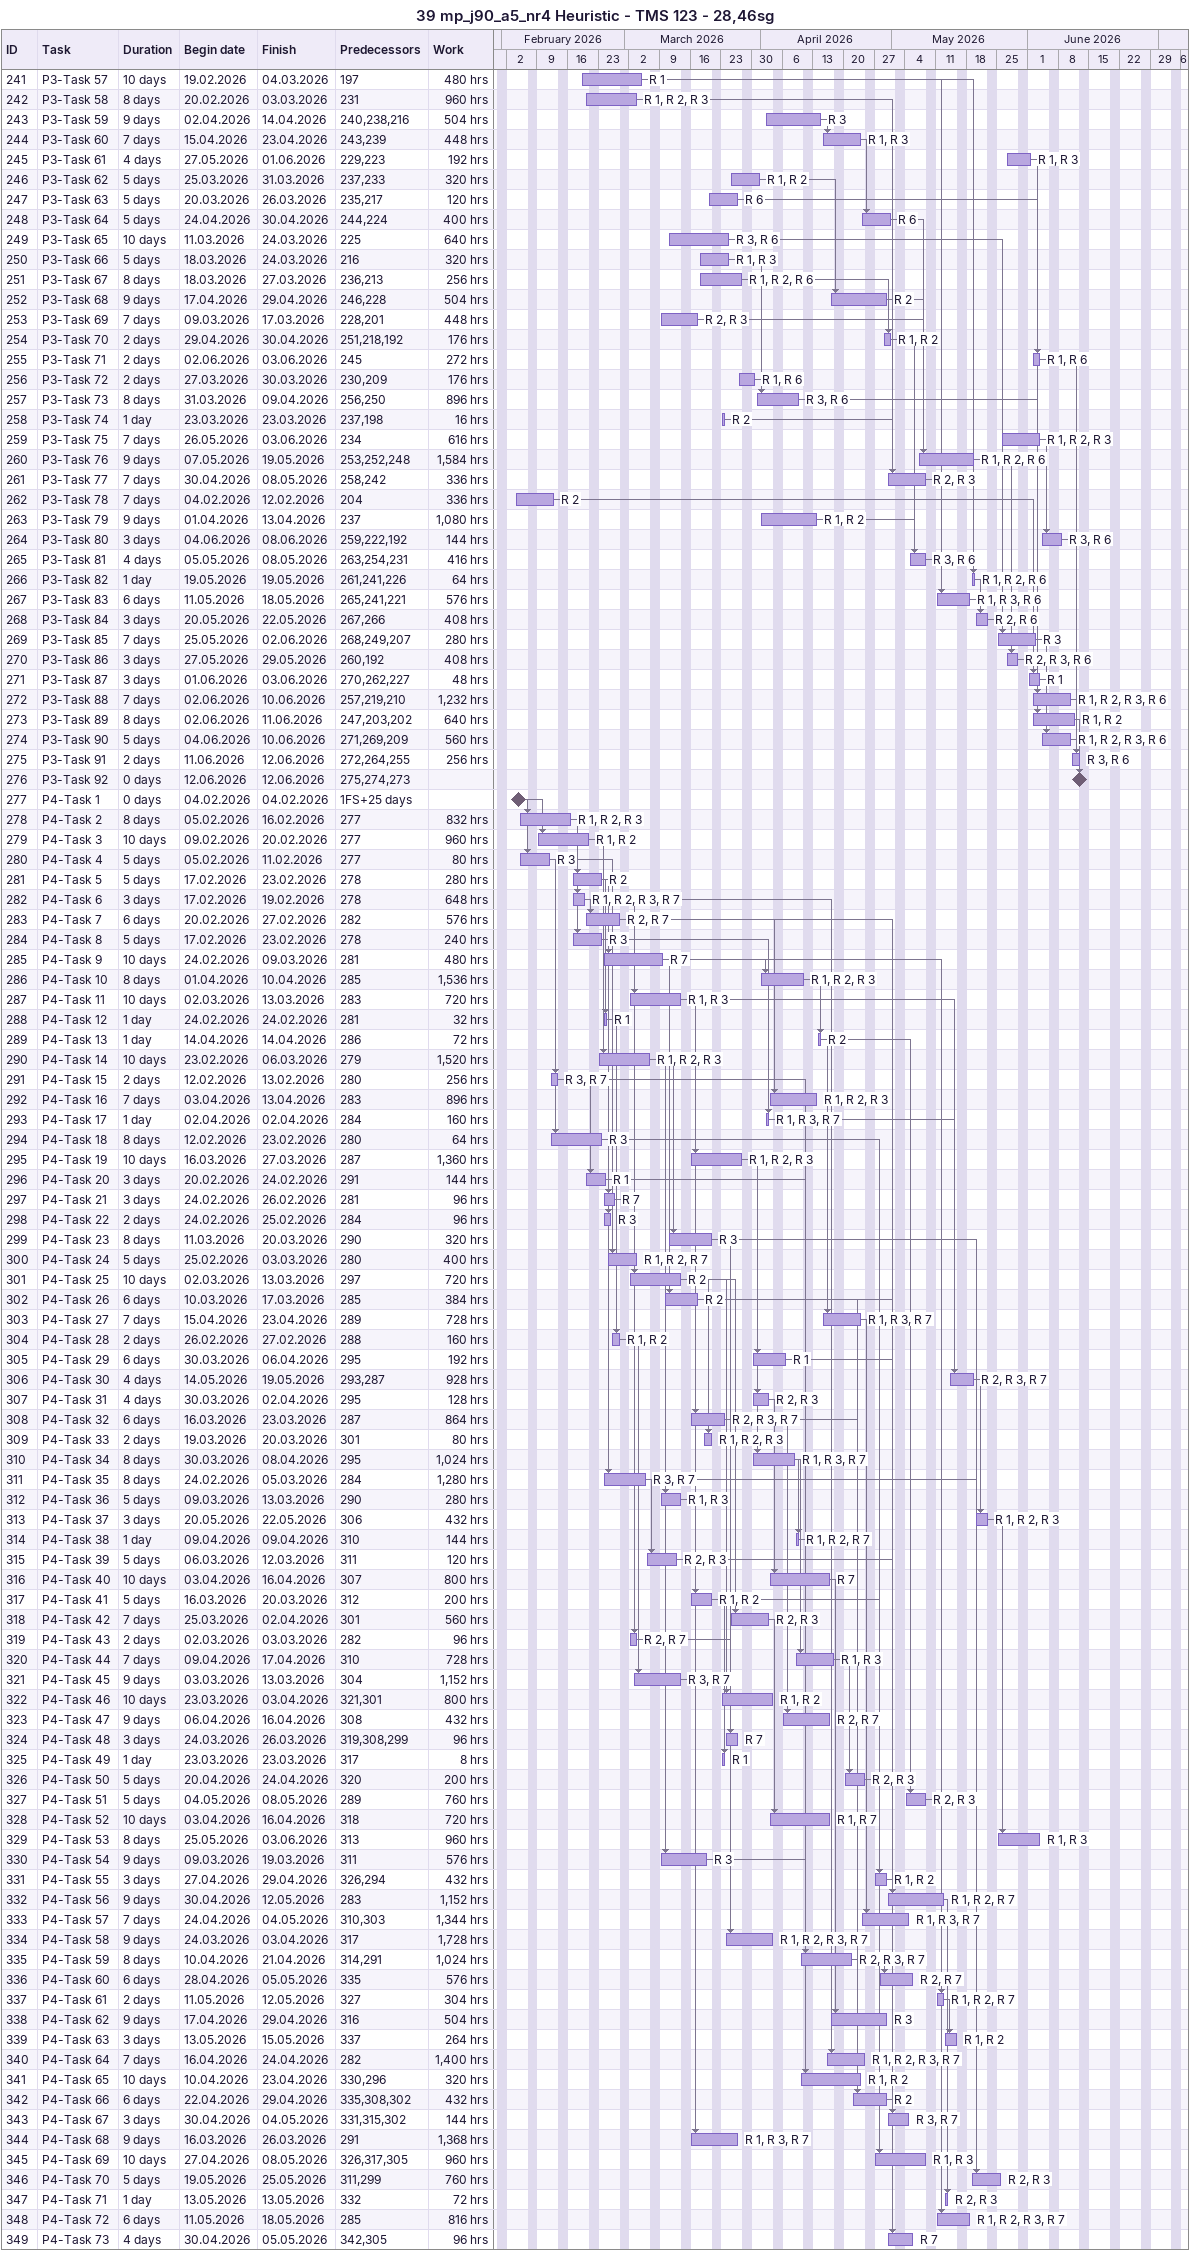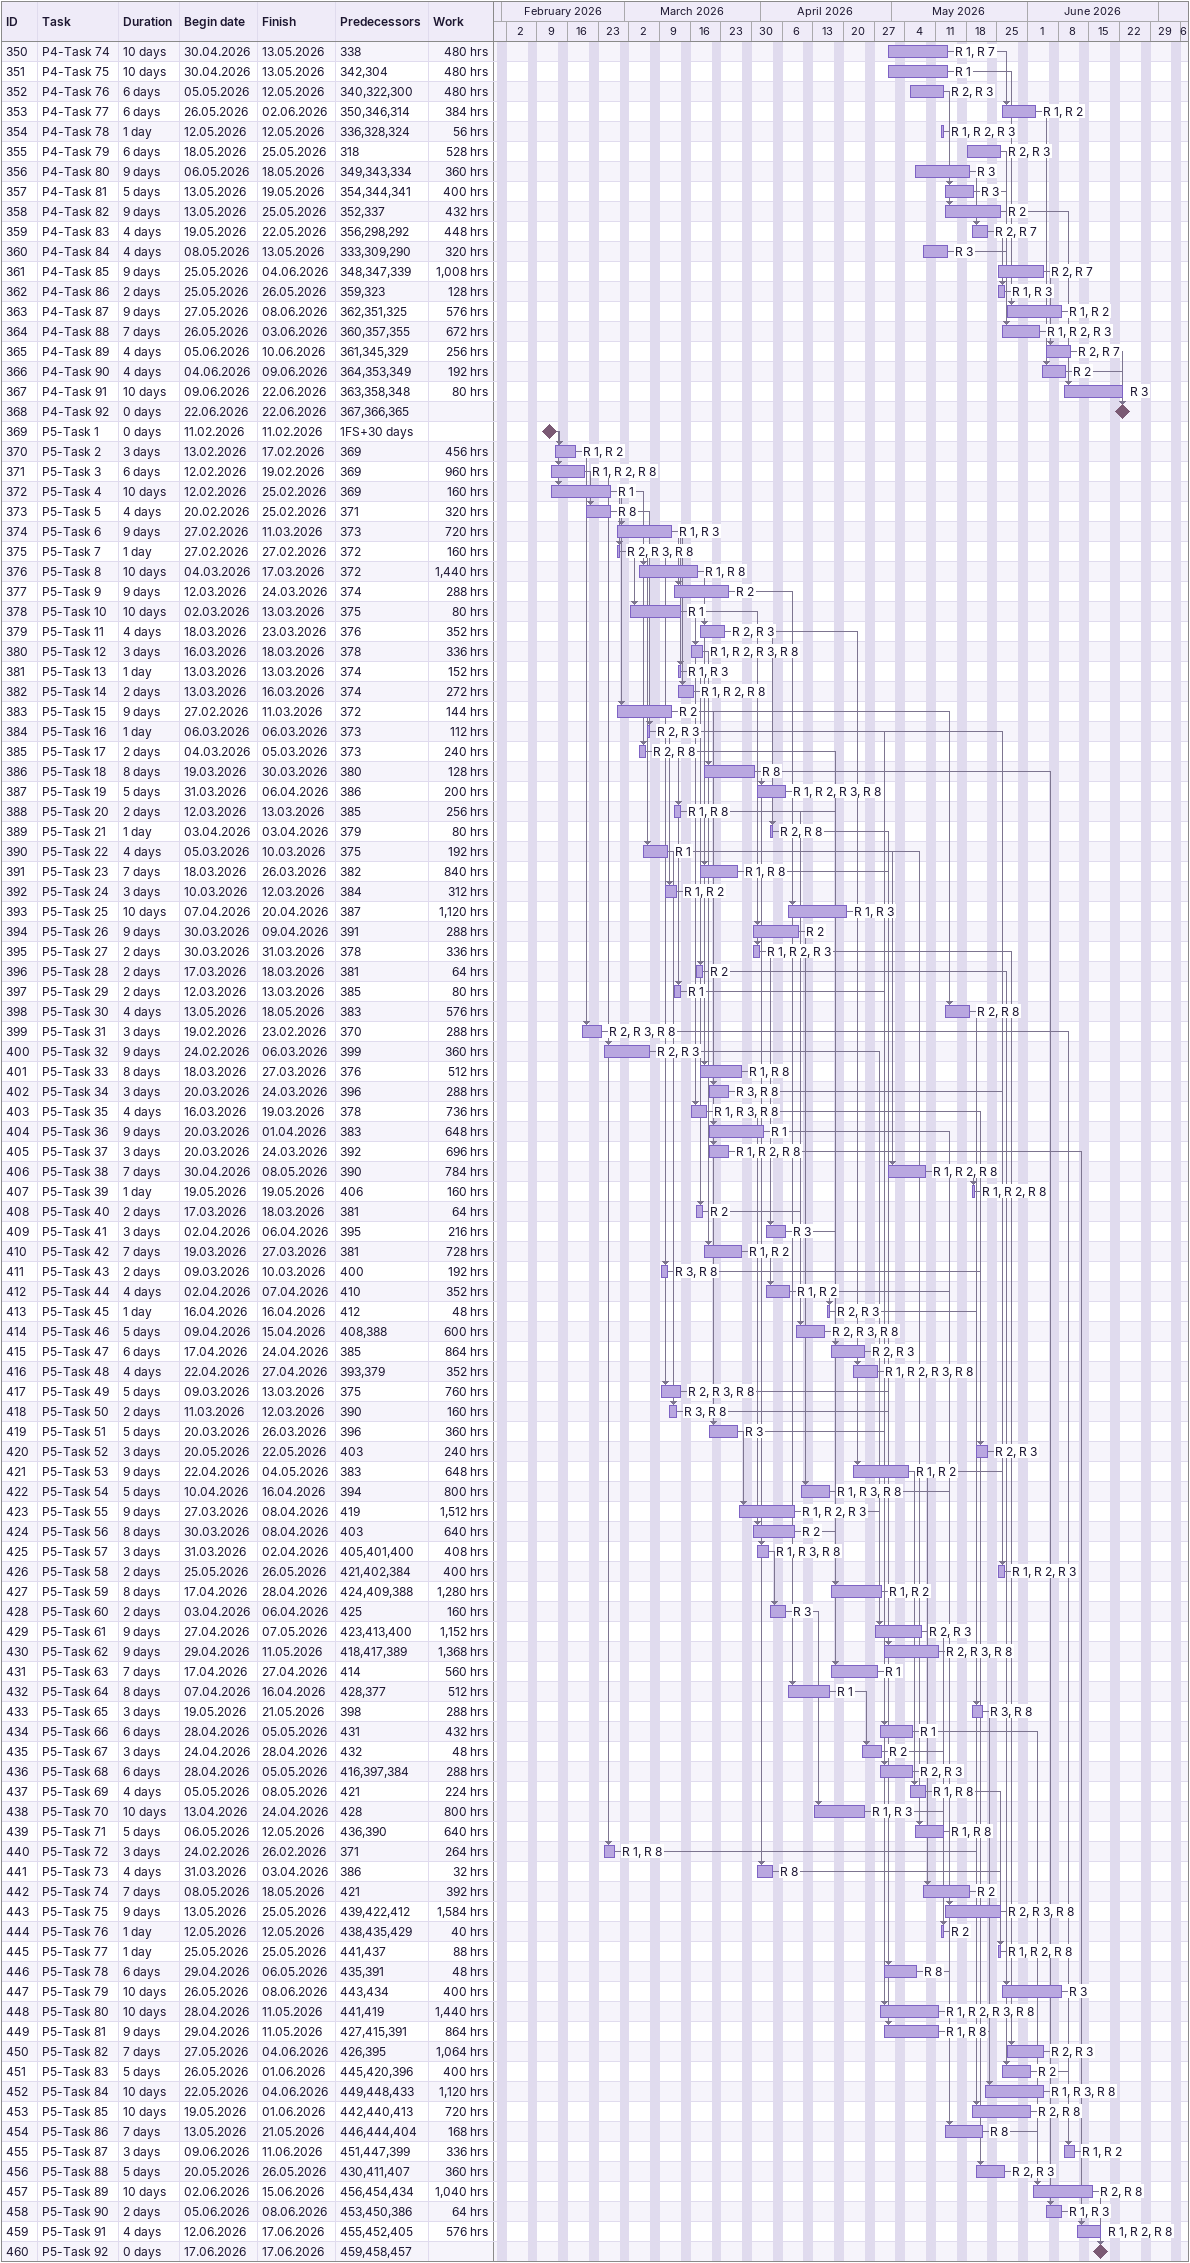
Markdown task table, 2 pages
39 mp_j90_a5_nr4 Heuristic - TMS 123 - 28,46sg

| ID | Task | Duration | Start | Finish | Predecessors | Resources | Work (h) |
|---|---|---|---|---|---|---|---|
| 241 | P3-Task 57 | 10d | 2026-02-19 | 2026-03-04 | 197 | R 1 | 480 |
| 242 | P3-Task 58 | 8d | 2026-02-20 | 2026-03-03 | 231 | R 1, R 2, R 3 | 960 |
| 243 | P3-Task 59 | 9d | 2026-04-02 | 2026-04-14 | 240, 238, 216 | R 3 | 504 |
| 244 | P3-Task 60 | 7d | 2026-04-15 | 2026-04-23 | 243, 239 | R 1, R 3 | 448 |
| 245 | P3-Task 61 | 4d | 2026-05-27 | 2026-06-01 | 229, 223 | R 1, R 3 | 192 |
| 246 | P3-Task 62 | 5d | 2026-03-25 | 2026-03-31 | 237, 233 | R 1, R 2 | 320 |
| 247 | P3-Task 63 | 5d | 2026-03-20 | 2026-03-26 | 235, 217 | R 6 | 120 |
| 248 | P3-Task 64 | 5d | 2026-04-24 | 2026-04-30 | 244, 224 | R 6 | 400 |
| 249 | P3-Task 65 | 10d | 2026-03-11 | 2026-03-24 | 225 | R 3, R 6 | 640 |
| 250 | P3-Task 66 | 5d | 2026-03-18 | 2026-03-24 | 216 | R 1, R 3 | 320 |
| 251 | P3-Task 67 | 8d | 2026-03-18 | 2026-03-27 | 236, 213 | R 1, R 2, R 6 | 256 |
| 252 | P3-Task 68 | 9d | 2026-04-17 | 2026-04-29 | 246, 228 | R 2 | 504 |
| 253 | P3-Task 69 | 7d | 2026-03-09 | 2026-03-17 | 228, 201 | R 2, R 3 | 448 |
| 254 | P3-Task 70 | 2d | 2026-04-29 | 2026-04-30 | 251, 218, 192 | R 1, R 2 | 176 |
| 255 | P3-Task 71 | 2d | 2026-06-02 | 2026-06-03 | 245 | R 1, R 6 | 272 |
| 256 | P3-Task 72 | 2d | 2026-03-27 | 2026-03-30 | 230, 209 | R 1, R 6 | 176 |
| 257 | P3-Task 73 | 8d | 2026-03-31 | 2026-04-09 | 256, 250 | R 3, R 6 | 896 |
| 258 | P3-Task 74 | 1d | 2026-03-23 | 2026-03-23 | 237, 198 | R 2 | 16 |
| 259 | P3-Task 75 | 7d | 2026-05-26 | 2026-06-03 | 234 | R 1, R 2, R 3 | 616 |
| 260 | P3-Task 76 | 9d | 2026-05-07 | 2026-05-19 | 253, 252, 248 | R 1, R 2, R 6 | 1584 |
| 261 | P3-Task 77 | 7d | 2026-04-30 | 2026-05-08 | 258, 242 | R 2, R 3 | 336 |
| 262 | P3-Task 78 | 7d | 2026-02-04 | 2026-02-12 | 204 | R 2 | 336 |
| 263 | P3-Task 79 | 9d | 2026-04-01 | 2026-04-13 | 237 | R 1, R 2 | 1080 |
| 264 | P3-Task 80 | 3d | 2026-06-04 | 2026-06-08 | 259, 222, 192 | R 3, R 6 | 144 |
| 265 | P3-Task 81 | 4d | 2026-05-05 | 2026-05-08 | 263, 254, 231 | R 3, R 6 | 416 |
| 266 | P3-Task 82 | 1d | 2026-05-19 | 2026-05-19 | 261, 241, 226 | R 1, R 2, R 6 | 64 |
| 267 | P3-Task 83 | 6d | 2026-05-11 | 2026-05-18 | 265, 241, 221 | R 1, R 3, R 6 | 576 |
| 268 | P3-Task 84 | 3d | 2026-05-20 | 2026-05-22 | 267, 266 | R 2, R 6 | 408 |
| 269 | P3-Task 85 | 7d | 2026-05-25 | 2026-06-02 | 268, 249, 207 | R 3 | 280 |
| 270 | P3-Task 86 | 3d | 2026-05-27 | 2026-05-29 | 260, 192 | R 2, R 3, R 6 | 408 |
| 271 | P3-Task 87 | 3d | 2026-06-01 | 2026-06-03 | 270, 262, 227 | R 1 | 48 |
| 272 | P3-Task 88 | 7d | 2026-06-02 | 2026-06-10 | 257, 219, 210 | R 1, R 2, R 3, R 6 | 1232 |
| 273 | P3-Task 89 | 8d | 2026-06-02 | 2026-06-11 | 247, 203, 202 | R 1, R 2 | 640 |
| 274 | P3-Task 90 | 5d | 2026-06-04 | 2026-06-10 | 271, 269, 209 | R 1, R 2, R 3, R 6 | 560 |
| 275 | P3-Task 91 | 2d | 2026-06-11 | 2026-06-12 | 272, 264, 255 | R 3, R 6 | 256 |
| 276 | P3-Task 92 | 0d | 2026-06-12 | 2026-06-12 | 275, 274, 273 |  |  |
| 277 | P4-Task 1 | 0d | 2026-02-04 | 2026-02-04 | 1FS+25d |  |  |
| 278 | P4-Task 2 | 8d | 2026-02-05 | 2026-02-16 | 277 | R 1, R 2, R 3 | 832 |
| 279 | P4-Task 3 | 10d | 2026-02-09 | 2026-02-20 | 277 | R 1, R 2 | 960 |
| 280 | P4-Task 4 | 5d | 2026-02-05 | 2026-02-11 | 277 | R 3 | 80 |
| 281 | P4-Task 5 | 5d | 2026-02-17 | 2026-02-23 | 278 | R 2 | 280 |
| 282 | P4-Task 6 | 3d | 2026-02-17 | 2026-02-19 | 278 | R 1, R 2, R 3, R 7 | 648 |
| 283 | P4-Task 7 | 6d | 2026-02-20 | 2026-02-27 | 282 | R 2, R 7 | 576 |
| 284 | P4-Task 8 | 5d | 2026-02-17 | 2026-02-23 | 278 | R 3 | 240 |
| 285 | P4-Task 9 | 10d | 2026-02-24 | 2026-03-09 | 281 | R 7 | 480 |
| 286 | P4-Task 10 | 8d | 2026-04-01 | 2026-04-10 | 285 | R 1, R 2, R 3 | 1536 |
| 287 | P4-Task 11 | 10d | 2026-03-02 | 2026-03-13 | 283 | R 1, R 3 | 720 |
| 288 | P4-Task 12 | 1d | 2026-02-24 | 2026-02-24 | 281 | R 1 | 32 |
| 289 | P4-Task 13 | 1d | 2026-04-14 | 2026-04-14 | 286 | R 2 | 72 |
| 290 | P4-Task 14 | 10d | 2026-02-23 | 2026-03-06 | 279 | R 1, R 2, R 3 | 1520 |
| 291 | P4-Task 15 | 2d | 2026-02-12 | 2026-02-13 | 280 | R 3, R 7 | 256 |
| 292 | P4-Task 16 | 7d | 2026-04-03 | 2026-04-13 | 283 | R 1, R 2, R 3 | 896 |
| 293 | P4-Task 17 | 1d | 2026-04-02 | 2026-04-02 | 284 | R 1, R 3, R 7 | 160 |
| 294 | P4-Task 18 | 8d | 2026-02-12 | 2026-02-23 | 280 | R 3 | 64 |
| 295 | P4-Task 19 | 10d | 2026-03-16 | 2026-03-27 | 287 | R 1, R 2, R 3 | 1360 |
| 296 | P4-Task 20 | 3d | 2026-02-20 | 2026-02-24 | 291 | R 1 | 144 |
| 297 | P4-Task 21 | 3d | 2026-02-24 | 2026-02-26 | 281 | R 7 | 96 |
| 298 | P4-Task 22 | 2d | 2026-02-24 | 2026-02-25 | 284 | R 3 | 96 |
| 299 | P4-Task 23 | 8d | 2026-03-11 | 2026-03-20 | 290 | R 3 | 320 |
| 300 | P4-Task 24 | 5d | 2026-02-25 | 2026-03-03 | 280 | R 1, R 2, R 7 | 400 |
| 301 | P4-Task 25 | 10d | 2026-03-02 | 2026-03-13 | 297 | R 2 | 720 |
| 302 | P4-Task 26 | 6d | 2026-03-10 | 2026-03-17 | 285 | R 2 | 384 |
| 303 | P4-Task 27 | 7d | 2026-04-15 | 2026-04-23 | 289 | R 1, R 3, R 7 | 728 |
| 304 | P4-Task 28 | 2d | 2026-02-26 | 2026-02-27 | 288 | R 1, R 2 | 160 |
| 305 | P4-Task 29 | 6d | 2026-03-30 | 2026-04-06 | 295 | R 1 | 192 |
| 306 | P4-Task 30 | 4d | 2026-05-14 | 2026-05-19 | 293, 287 | R 2, R 3, R 7 | 928 |
| 307 | P4-Task 31 | 4d | 2026-03-30 | 2026-04-02 | 295 | R 2, R 3 | 128 |
| 308 | P4-Task 32 | 6d | 2026-03-16 | 2026-03-23 | 287 | R 2, R 3, R 7 | 864 |
| 309 | P4-Task 33 | 2d | 2026-03-19 | 2026-03-20 | 301 | R 1, R 2, R 3 | 80 |
| 310 | P4-Task 34 | 8d | 2026-03-30 | 2026-04-08 | 295 | R 1, R 3, R 7 | 1024 |
| 311 | P4-Task 35 | 8d | 2026-02-24 | 2026-03-05 | 284 | R 3, R 7 | 1280 |
| 312 | P4-Task 36 | 5d | 2026-03-09 | 2026-03-13 | 290 | R 1, R 3 | 280 |
| 313 | P4-Task 37 | 3d | 2026-05-20 | 2026-05-22 | 306 | R 1, R 2, R 3 | 432 |
| 314 | P4-Task 38 | 1d | 2026-04-09 | 2026-04-09 | 310 | R 1, R 2, R 7 | 144 |
| 315 | P4-Task 39 | 5d | 2026-03-06 | 2026-03-12 | 311 | R 2, R 3 | 120 |
| 316 | P4-Task 40 | 10d | 2026-04-03 | 2026-04-16 | 307 | R 7 | 800 |
| 317 | P4-Task 41 | 5d | 2026-03-16 | 2026-03-20 | 312 | R 1, R 2 | 200 |
| 318 | P4-Task 42 | 7d | 2026-03-25 | 2026-04-02 | 301 | R 2, R 3 | 560 |
| 319 | P4-Task 43 | 2d | 2026-03-02 | 2026-03-03 | 282 | R 2, R 7 | 96 |
| 320 | P4-Task 44 | 7d | 2026-04-09 | 2026-04-17 | 310 | R 1, R 3 | 728 |
| 321 | P4-Task 45 | 9d | 2026-03-03 | 2026-03-13 | 304 | R 3, R 7 | 1152 |
| 322 | P4-Task 46 | 10d | 2026-03-23 | 2026-04-03 | 321, 301 | R 1, R 2 | 800 |
| 323 | P4-Task 47 | 9d | 2026-04-06 | 2026-04-16 | 308 | R 2, R 7 | 432 |
| 324 | P4-Task 48 | 3d | 2026-03-24 | 2026-03-26 | 319, 308, 299 | R 7 | 96 |
| 325 | P4-Task 49 | 1d | 2026-03-23 | 2026-03-23 | 317 | R 1 | 8 |
| 326 | P4-Task 50 | 5d | 2026-04-20 | 2026-04-24 | 320 | R 2, R 3 | 200 |
| 327 | P4-Task 51 | 5d | 2026-05-04 | 2026-05-08 | 289 | R 2, R 3 | 760 |
| 328 | P4-Task 52 | 10d | 2026-04-03 | 2026-04-16 | 318 | R 1, R 7 | 720 |
| 329 | P4-Task 53 | 8d | 2026-05-25 | 2026-06-03 | 313 | R 1, R 3 | 960 |
| 330 | P4-Task 54 | 9d | 2026-03-09 | 2026-03-19 | 311 | R 3 | 576 |
| 331 | P4-Task 55 | 3d | 2026-04-27 | 2026-04-29 | 326, 294 | R 1, R 2 | 432 |
| 332 | P4-Task 56 | 9d | 2026-04-30 | 2026-05-12 | 283 | R 1, R 2, R 7 | 1152 |
| 333 | P4-Task 57 | 7d | 2026-04-24 | 2026-05-04 | 310, 303 | R 1, R 3, R 7 | 1344 |
| 334 | P4-Task 58 | 9d | 2026-03-24 | 2026-04-03 | 317 | R 1, R 2, R 3, R 7 | 1728 |
| 335 | P4-Task 59 | 8d | 2026-04-10 | 2026-04-21 | 314, 291 | R 2, R 3, R 7 | 1024 |
| 336 | P4-Task 60 | 6d | 2026-04-28 | 2026-05-05 | 335 | R 2, R 7 | 576 |
| 337 | P4-Task 61 | 2d | 2026-05-11 | 2026-05-12 | 327 | R 1, R 2, R 7 | 304 |
| 338 | P4-Task 62 | 9d | 2026-04-17 | 2026-04-29 | 316 | R 3 | 504 |
| 339 | P4-Task 63 | 3d | 2026-05-13 | 2026-05-15 | 337 | R 1, R 2 | 264 |
| 340 | P4-Task 64 | 7d | 2026-04-16 | 2026-04-24 | 282 | R 1, R 2, R 3, R 7 | 1400 |
| 341 | P4-Task 65 | 10d | 2026-04-10 | 2026-04-23 | 330, 296 | R 1, R 2 | 320 |
| 342 | P4-Task 66 | 6d | 2026-04-22 | 2026-04-29 | 335, 308, 302 | R 2 | 432 |
| 343 | P4-Task 67 | 3d | 2026-04-30 | 2026-05-04 | 331, 315, 302 | R 3, R 7 | 144 |
| 344 | P4-Task 68 | 9d | 2026-03-16 | 2026-03-26 | 291 | R 1, R 3, R 7 | 1368 |
| 345 | P4-Task 69 | 10d | 2026-04-27 | 2026-05-08 | 326, 317, 305 | R 1, R 3 | 960 |
| 346 | P4-Task 70 | 5d | 2026-05-19 | 2026-05-25 | 311, 299 | R 2, R 3 | 760 |
| 347 | P4-Task 71 | 1d | 2026-05-13 | 2026-05-13 | 332 | R 2, R 3 | 72 |
| 348 | P4-Task 72 | 6d | 2026-05-11 | 2026-05-18 | 285 | R 1, R 2, R 3, R 7 | 816 |
| 349 | P4-Task 73 | 4d | 2026-04-30 | 2026-05-05 | 342, 305 | R 7 | 96 |
| 350 | P4-Task 74 | 10d | 2026-04-30 | 2026-05-13 | 338 | R 1, R 7 | 480 |
| 351 | P4-Task 75 | 10d | 2026-04-30 | 2026-05-13 | 342, 304 | R 1 | 480 |
| 352 | P4-Task 76 | 6d | 2026-05-05 | 2026-05-12 | 340, 322, 300 | R 2, R 3 | 480 |
| 353 | P4-Task 77 | 6d | 2026-05-26 | 2026-06-02 | 350, 346, 314 | R 1, R 2 | 384 |
| 354 | P4-Task 78 | 1d | 2026-05-12 | 2026-05-12 | 336, 328, 324 | R 1, R 2, R 3 | 56 |
| 355 | P4-Task 79 | 6d | 2026-05-18 | 2026-05-25 | 318 | R 2, R 3 | 528 |
| 356 | P4-Task 80 | 9d | 2026-05-06 | 2026-05-18 | 349, 343, 334 | R 3 | 360 |
| 357 | P4-Task 81 | 5d | 2026-05-13 | 2026-05-19 | 354, 344, 341 | R 3 | 400 |
| 358 | P4-Task 82 | 9d | 2026-05-13 | 2026-05-25 | 352, 337 | R 2 | 432 |
| 359 | P4-Task 83 | 4d | 2026-05-19 | 2026-05-22 | 356, 298, 292 | R 2, R 7 | 448 |
| 360 | P4-Task 84 | 4d | 2026-05-08 | 2026-05-13 | 333, 309, 290 | R 3 | 320 |
| 361 | P4-Task 85 | 9d | 2026-05-25 | 2026-06-04 | 348, 347, 339 | R 2, R 7 | 1008 |
| 362 | P4-Task 86 | 2d | 2026-05-25 | 2026-05-26 | 359, 323 | R 1, R 3 | 128 |
| 363 | P4-Task 87 | 9d | 2026-05-27 | 2026-06-08 | 362, 351, 325 | R 1, R 2 | 576 |
| 364 | P4-Task 88 | 7d | 2026-05-26 | 2026-06-03 | 360, 357, 355 | R 1, R 2, R 3 | 672 |
| 365 | P4-Task 89 | 4d | 2026-06-05 | 2026-06-10 | 361, 345, 329 | R 2, R 7 | 256 |
| 366 | P4-Task 90 | 4d | 2026-06-04 | 2026-06-09 | 364, 353, 349 | R 2 | 192 |
| 367 | P4-Task 91 | 10d | 2026-06-09 | 2026-06-22 | 363, 358, 348 | R 3 | 80 |
| 368 | P4-Task 92 | 0d | 2026-06-22 | 2026-06-22 | 367, 366, 365 |  |  |
| 369 | P5-Task 1 | 0d | 2026-02-11 | 2026-02-11 | 1FS+30d |  |  |
| 370 | P5-Task 2 | 3d | 2026-02-13 | 2026-02-17 | 369 | R 1, R 2 | 456 |
| 371 | P5-Task 3 | 6d | 2026-02-12 | 2026-02-19 | 369 | R 1, R 2, R 8 | 960 |
| 372 | P5-Task 4 | 10d | 2026-02-12 | 2026-02-25 | 369 | R 1 | 160 |
| 373 | P5-Task 5 | 4d | 2026-02-20 | 2026-02-25 | 371 | R 8 | 320 |
| 374 | P5-Task 6 | 9d | 2026-02-27 | 2026-03-11 | 373 | R 1, R 3 | 720 |
| 375 | P5-Task 7 | 1d | 2026-02-27 | 2026-02-27 | 372 | R 2, R 3, R 8 | 160 |
| 376 | P5-Task 8 | 10d | 2026-03-04 | 2026-03-17 | 372 | R 1, R 8 | 1440 |
| 377 | P5-Task 9 | 9d | 2026-03-12 | 2026-03-24 | 374 | R 2 | 288 |
| 378 | P5-Task 10 | 10d | 2026-03-02 | 2026-03-13 | 375 | R 1 | 80 |
| 379 | P5-Task 11 | 4d | 2026-03-18 | 2026-03-23 | 376 | R 2, R 3 | 352 |
| 380 | P5-Task 12 | 3d | 2026-03-16 | 2026-03-18 | 378 | R 1, R 2, R 3, R 8 | 336 |
| 381 | P5-Task 13 | 1d | 2026-03-13 | 2026-03-13 | 374 | R 1, R 3 | 152 |
| 382 | P5-Task 14 | 2d | 2026-03-13 | 2026-03-16 | 374 | R 1, R 2, R 8 | 272 |
| 383 | P5-Task 15 | 9d | 2026-02-27 | 2026-03-11 | 372 | R 2 | 144 |
| 384 | P5-Task 16 | 1d | 2026-03-06 | 2026-03-06 | 373 | R 2, R 3 | 112 |
| 385 | P5-Task 17 | 2d | 2026-03-04 | 2026-03-05 | 373 | R 2, R 8 | 240 |
| 386 | P5-Task 18 | 8d | 2026-03-19 | 2026-03-30 | 380 | R 8 | 128 |
| 387 | P5-Task 19 | 5d | 2026-03-31 | 2026-04-06 | 386 | R 1, R 2, R 3, R 8 | 200 |
| 388 | P5-Task 20 | 2d | 2026-03-12 | 2026-03-13 | 385 | R 1, R 8 | 256 |
| 389 | P5-Task 21 | 1d | 2026-04-03 | 2026-04-03 | 379 | R 2, R 8 | 80 |
| 390 | P5-Task 22 | 4d | 2026-03-05 | 2026-03-10 | 375 | R 1 | 192 |
| 391 | P5-Task 23 | 7d | 2026-03-18 | 2026-03-26 | 382 | R 1, R 8 | 840 |
| 392 | P5-Task 24 | 3d | 2026-03-10 | 2026-03-12 | 384 | R 1, R 2 | 312 |
| 393 | P5-Task 25 | 10d | 2026-04-07 | 2026-04-20 | 387 | R 1, R 3 | 1120 |
| 394 | P5-Task 26 | 9d | 2026-03-30 | 2026-04-09 | 391 | R 2 | 288 |
| 395 | P5-Task 27 | 2d | 2026-03-30 | 2026-03-31 | 378 | R 1, R 2, R 3 | 336 |
| 396 | P5-Task 28 | 2d | 2026-03-17 | 2026-03-18 | 381 | R 2 | 64 |
| 397 | P5-Task 29 | 2d | 2026-03-12 | 2026-03-13 | 385 | R 1 | 80 |
| 398 | P5-Task 30 | 4d | 2026-05-13 | 2026-05-18 | 383 | R 2, R 8 | 576 |
| 399 | P5-Task 31 | 3d | 2026-02-19 | 2026-02-23 | 370 | R 2, R 3, R 8 | 288 |
| 400 | P5-Task 32 | 9d | 2026-02-24 | 2026-03-06 | 399 | R 2, R 3 | 360 |
| 401 | P5-Task 33 | 8d | 2026-03-18 | 2026-03-27 | 376 | R 1, R 8 | 512 |
| 402 | P5-Task 34 | 3d | 2026-03-20 | 2026-03-24 | 396 | R 3, R 8 | 288 |
| 403 | P5-Task 35 | 4d | 2026-03-16 | 2026-03-19 | 378 | R 1, R 3, R 8 | 736 |
| 404 | P5-Task 36 | 9d | 2026-03-20 | 2026-04-01 | 383 | R 1 | 648 |
| 405 | P5-Task 37 | 3d | 2026-03-20 | 2026-03-24 | 392 | R 1, R 2, R 8 | 696 |
| 406 | P5-Task 38 | 7d | 2026-04-30 | 2026-05-08 | 390 | R 1, R 2, R 8 | 784 |
| 407 | P5-Task 39 | 1d | 2026-05-19 | 2026-05-19 | 406 | R 1, R 2, R 8 | 160 |
| 408 | P5-Task 40 | 2d | 2026-03-17 | 2026-03-18 | 381 | R 2 | 64 |
| 409 | P5-Task 41 | 3d | 2026-04-02 | 2026-04-06 | 395 | R 3 | 216 |
| 410 | P5-Task 42 | 7d | 2026-03-19 | 2026-03-27 | 381 | R 1, R 2 | 728 |
| 411 | P5-Task 43 | 2d | 2026-03-09 | 2026-03-10 | 400 | R 3, R 8 | 192 |
| 412 | P5-Task 44 | 4d | 2026-04-02 | 2026-04-07 | 410 | R 1, R 2 | 352 |
| 413 | P5-Task 45 | 1d | 2026-04-16 | 2026-04-16 | 412 | R 2, R 3 | 48 |
| 414 | P5-Task 46 | 5d | 2026-04-09 | 2026-04-15 | 408, 388 | R 2, R 3, R 8 | 600 |
| 415 | P5-Task 47 | 6d | 2026-04-17 | 2026-04-24 | 385 | R 2, R 3 | 864 |
| 416 | P5-Task 48 | 4d | 2026-04-22 | 2026-04-27 | 393, 379 | R 1, R 2, R 3, R 8 | 352 |
| 417 | P5-Task 49 | 5d | 2026-03-09 | 2026-03-13 | 375 | R 2, R 3, R 8 | 760 |
| 418 | P5-Task 50 | 2d | 2026-03-11 | 2026-03-12 | 390 | R 3, R 8 | 160 |
| 419 | P5-Task 51 | 5d | 2026-03-20 | 2026-03-26 | 396 | R 3 | 360 |
| 420 | P5-Task 52 | 3d | 2026-05-20 | 2026-05-22 | 403 | R 2, R 3 | 240 |
| 421 | P5-Task 53 | 9d | 2026-04-22 | 2026-05-04 | 383 | R 1, R 2 | 648 |
| 422 | P5-Task 54 | 5d | 2026-04-10 | 2026-04-16 | 394 | R 1, R 3, R 8 | 800 |
| 423 | P5-Task 55 | 9d | 2026-03-27 | 2026-04-08 | 419 | R 1, R 2, R 3 | 1512 |
| 424 | P5-Task 56 | 8d | 2026-03-30 | 2026-04-08 | 403 | R 2 | 640 |
| 425 | P5-Task 57 | 3d | 2026-03-31 | 2026-04-02 | 405, 401, 400 | R 1, R 3, R 8 | 408 |
| 426 | P5-Task 58 | 2d | 2026-05-25 | 2026-05-26 | 421, 402, 384 | R 1, R 2, R 3 | 400 |
| 427 | P5-Task 59 | 8d | 2026-04-17 | 2026-04-28 | 424, 409, 388 | R 1, R 2 | 1280 |
| 428 | P5-Task 60 | 2d | 2026-04-03 | 2026-04-06 | 425 | R 3 | 160 |
| 429 | P5-Task 61 | 9d | 2026-04-27 | 2026-05-07 | 423, 413, 400 | R 2, R 3 | 1152 |
| 430 | P5-Task 62 | 9d | 2026-04-29 | 2026-05-11 | 418, 417, 389 | R 2, R 3, R 8 | 1368 |
| 431 | P5-Task 63 | 7d | 2026-04-17 | 2026-04-27 | 414 | R 1 | 560 |
| 432 | P5-Task 64 | 8d | 2026-04-07 | 2026-04-16 | 428, 377 | R 1 | 512 |
| 433 | P5-Task 65 | 3d | 2026-05-19 | 2026-05-21 | 398 | R 3, R 8 | 288 |
| 434 | P5-Task 66 | 6d | 2026-04-28 | 2026-05-05 | 431 | R 1 | 432 |
| 435 | P5-Task 67 | 3d | 2026-04-24 | 2026-04-28 | 432 | R 2 | 48 |
| 436 | P5-Task 68 | 6d | 2026-04-28 | 2026-05-05 | 416, 397, 384 | R 2, R 3 | 288 |
| 437 | P5-Task 69 | 4d | 2026-05-05 | 2026-05-08 | 421 | R 1, R 8 | 224 |
| 438 | P5-Task 70 | 10d | 2026-04-13 | 2026-04-24 | 428 | R 1, R 3 | 800 |
| 439 | P5-Task 71 | 5d | 2026-05-06 | 2026-05-12 | 436, 390 | R 1, R 8 | 640 |
| 440 | P5-Task 72 | 3d | 2026-02-24 | 2026-02-26 | 371 | R 1, R 8 | 264 |
| 441 | P5-Task 73 | 4d | 2026-03-31 | 2026-04-03 | 386 | R 8 | 32 |
| 442 | P5-Task 74 | 7d | 2026-05-08 | 2026-05-18 | 421 | R 2 | 392 |
| 443 | P5-Task 75 | 9d | 2026-05-13 | 2026-05-25 | 439, 422, 412 | R 2, R 3, R 8 | 1584 |
| 444 | P5-Task 76 | 1d | 2026-05-12 | 2026-05-12 | 438, 435, 429 | R 2 | 40 |
| 445 | P5-Task 77 | 1d | 2026-05-25 | 2026-05-25 | 441, 437 | R 1, R 2, R 8 | 88 |
| 446 | P5-Task 78 | 6d | 2026-04-29 | 2026-05-06 | 435, 391 | R 8 | 48 |
| 447 | P5-Task 79 | 10d | 2026-05-26 | 2026-06-08 | 443, 434 | R 3 | 400 |
| 448 | P5-Task 80 | 10d | 2026-04-28 | 2026-05-11 | 441, 419 | R 1, R 2, R 3, R 8 | 1440 |
| 449 | P5-Task 81 | 9d | 2026-04-29 | 2026-05-11 | 427, 415, 391 | R 1, R 8 | 864 |
| 450 | P5-Task 82 | 7d | 2026-05-27 | 2026-06-04 | 426, 395 | R 2, R 3 | 1064 |
| 451 | P5-Task 83 | 5d | 2026-05-26 | 2026-06-01 | 445, 420, 396 | R 2 | 400 |
| 452 | P5-Task 84 | 10d | 2026-05-22 | 2026-06-04 | 449, 448, 433 | R 1, R 3, R 8 | 1120 |
| 453 | P5-Task 85 | 10d | 2026-05-19 | 2026-06-01 | 442, 440, 413 | R 2, R 8 | 720 |
| 454 | P5-Task 86 | 7d | 2026-05-13 | 2026-05-21 | 446, 444, 404 | R 8 | 168 |
| 455 | P5-Task 87 | 3d | 2026-06-09 | 2026-06-11 | 451, 447, 399 | R 1, R 2 | 336 |
| 456 | P5-Task 88 | 5d | 2026-05-20 | 2026-05-26 | 430, 411, 407 | R 2, R 3 | 360 |
| 457 | P5-Task 89 | 10d | 2026-06-02 | 2026-06-15 | 456, 454, 434 | R 2, R 8 | 1040 |
| 458 | P5-Task 90 | 2d | 2026-06-05 | 2026-06-08 | 453, 450, 386 | R 1, R 3 | 64 |
| 459 | P5-Task 91 | 4d | 2026-06-12 | 2026-06-17 | 455, 452, 405 | R 1, R 2, R 8 | 576 |
| 460 | P5-Task 92 | 0d | 2026-06-17 | 2026-06-17 | 459, 458, 457 |  |  |
